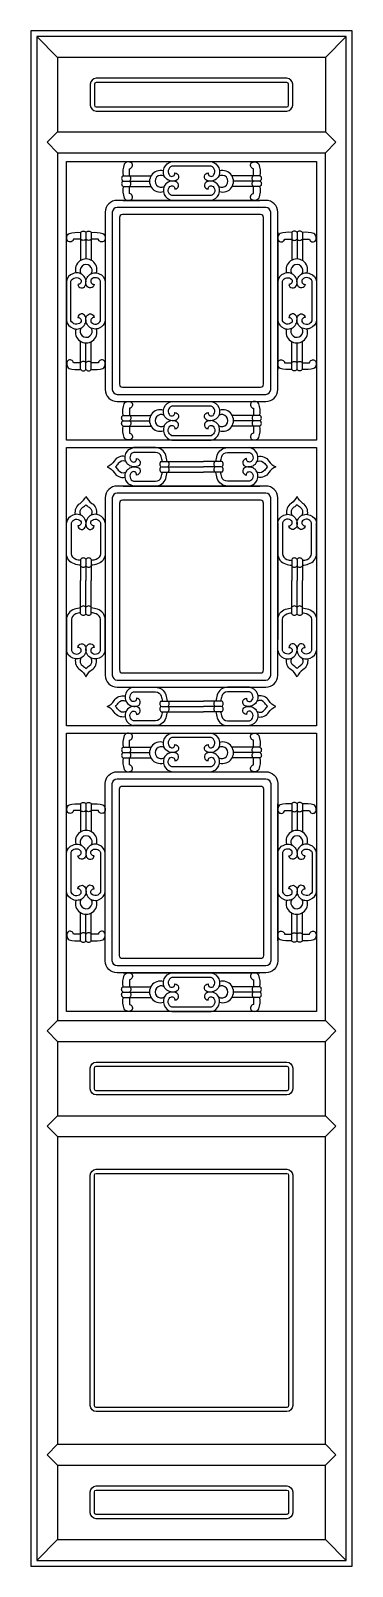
# Model space of a CAD drawing. Header units: metres. Extents: x 0 to 540, y 0 to 2580.
import ezdxf

# ---------------------------------------------------------------- set-up
doc = ezdxf.new("R2010")
doc.units = ezdxf.units.M
for name, color, linetype in [('3', 3, 'Continuous'), ('4', 4, 'Continuous'), ('7', 7, 'Continuous')]:
    doc.layers.add(name, color=color, linetype=linetype)

msp = doc.modelspace()

# ---------------------------------------------------------------- linework, layer by layer
at = {"layer": '3'}
for p, q in [((10, 2570), (45, 2535)), ((495, 2535), (530, 2570)), ((45, 2410), (27.5, 2392.5)), ((495, 2410), (512.5, 2392.5)), ((27.5, 2392.5), (45, 2375)), ((495, 2375), (512.5, 2392.5)), ((155.01, 2336.25), (201.5, 2336.25)), ((155.01, 2327.25), (199.49, 2327.25)), ((384.99, 2336.25), (338.5, 2336.25)), ((384.99, 2327.25), (340.51, 2327.25)), ((155.01, 2318.25), (201.21, 2318.25)), ((384.99, 2318.25), (338.79, 2318.25)), ((155.01, 2295), (384.99, 2295)), ((83.75, 2240.99), (83.75, 2194.5)), ((92.75, 2240.99), (92.75, 2196.51)), ((101.75, 2240.99), (101.75, 2194.79)), ((125, 2240.99), (125, 2011.01)), ((415, 2240.99), (415, 2011.01)), ((438.25, 2240.99), (438.25, 2194.79)), ((447.25, 2240.99), (447.25, 2196.51)), ((456.25, 2240.99), (456.25, 2194.5)), ((83.75, 2011.01), (83.75, 2057.5)), ((92.75, 2011.01), (92.75, 2055.49)), ((101.75, 2011.01), (101.75, 2057.21)), ((438.25, 2011.01), (438.25, 2057.21)), ((447.25, 2011.01), (447.25, 2055.49)), ((456.25, 2011.01), (456.25, 2057.5)), ((155.01, 1957), (384.99, 1957)), ((155.01, 1933.75), (201.21, 1933.75)), ((155.01, 1924.75), (199.49, 1924.75)), ((155.01, 1915.75), (201.5, 1915.75)), ((384.99, 1915.75), (338.5, 1915.75)), ((384.99, 1933.75), (338.79, 1933.75)), ((384.99, 1924.75), (340.51, 1924.75)), ((480, 1892), (60, 1892)), ((60, 1880), (480, 1880)), ((219.21, 1856.25), (290, 1856.25)), ((219.21, 1838.25), (290, 1838.25)), ((220.08, 1847.25), (290, 1847.25)), ((320.79, 1856.25), (290, 1856.25)), ((319.92, 1847.25), (290, 1847.25)), ((320.79, 1838.25), (290, 1838.25)), ((155.01, 1815), (384.99, 1815)), ((191.12, 1815), (348.88, 1815)), ((125, 1734.88), (125, 1557.12)), ((415, 1734.88), (415, 1557.12)), ((83.75, 1691.79), (83.75, 1656)), ((92.75, 1690.92), (92.75, 1656)), ((101.75, 1691.79), (101.75, 1656)), ((438.25, 1691.79), (438.25, 1656)), ((447.25, 1690.92), (447.25, 1656)), ((456.25, 1691.79), (456.25, 1656)), ((83.75, 1600.21), (83.75, 1656)), ((92.75, 1601.08), (92.75, 1656)), ((101.75, 1600.21), (101.75, 1656)), ((438.25, 1600.21), (438.25, 1656)), ((447.25, 1601.08), (447.25, 1656)), ((456.25, 1600.21), (456.25, 1656)), ((155.01, 1477), (384.99, 1477)), ((191.12, 1477), (348.88, 1477)), ((219.21, 1453.75), (290, 1453.75)), ((320.79, 1453.75), (290, 1453.75)), ((219.21, 1435.75), (290, 1435.75)), ((220.08, 1444.75), (290, 1444.75)), ((319.92, 1444.75), (290, 1444.75)), ((320.79, 1435.75), (290, 1435.75)), ((480, 1412), (60, 1412)), ((60, 1400), (480, 1400)), ((155.01, 1376.25), (201.5, 1376.25)), ((384.99, 1376.25), (338.5, 1376.25)), ((155.01, 1367.25), (199.49, 1367.25)), ((155.01, 1358.25), (201.21, 1358.25)), ((384.99, 1358.25), (338.79, 1358.25)), ((384.99, 1367.25), (340.51, 1367.25)), ((155.01, 1335), (384.99, 1335)), ((83.75, 1280.99), (83.75, 1234.5)), ((92.75, 1280.99), (92.75, 1236.51)), ((101.75, 1280.99), (101.75, 1234.79)), ((125, 1051.01), (125, 1280.99)), ((415, 1051.01), (415, 1280.99)), ((438.25, 1280.99), (438.25, 1234.79)), ((447.25, 1280.99), (447.25, 1236.51)), ((456.25, 1280.99), (456.25, 1234.5)), ((83.75, 1051.01), (83.75, 1097.5)), ((92.75, 1051.01), (92.75, 1095.49)), ((101.75, 1051.01), (101.75, 1097.21)), ((438.25, 1051.01), (438.25, 1097.21)), ((447.25, 1051.01), (447.25, 1095.49)), ((456.25, 1051.01), (456.25, 1097.5)), ((155.01, 997), (384.99, 997)), ((155.01, 973.75), (201.21, 973.75)), ((155.01, 964.75), (199.49, 964.75)), ((155.01, 955.75), (201.5, 955.75)), ((384.99, 955.75), (338.5, 955.75)), ((384.99, 973.75), (338.79, 973.75)), ((384.99, 964.75), (340.51, 964.75)), ((27.5, 899.5), (45, 917)), ((495, 917), (512.5, 899.5)), ((45, 882), (27.5, 899.5)), ((495, 882), (512.5, 899.5)), ((27.5, 739.5), (45, 757)), ((495, 757), (512.5, 739.5)), ((45, 722), (27.5, 739.5)), ((495, 722), (512.5, 739.5)), ((27.5, 187.5), (45, 205)), ((45, 170), (27.5, 187.5)), ((495, 205), (512.5, 187.5)), ((495, 170), (512.5, 187.5)), ((10, 10), (45, 45)), ((495, 45), (530, 10))]:
    msp.add_line(p, q, dxfattribs=at)
msp.add_lwpolyline([(10, 10), (530, 10), (530, 2570), (10, 2570)], close=True, dxfattribs=at)
for points in [[(110, 2445), (430, 2445, 0.41), (440, 2455), (440, 2490, 0.41), (430, 2500), (110, 2500, 0.41), (100, 2490), (100, 2455, 0.41)], [(110, 2452), (430, 2452, 0.41), (433, 2455), (433, 2490, 0.41), (430, 2493), (110, 2493, 0.41), (107, 2490), (107, 2455, 0.41)], [(155.01, 2318.25, 0.1), (156.7, 2298.89, 0.43), (169.56, 2296.65, 0.58), (165.98, 2306.45), (165.98, 2318.25, 0.5), (165.98, 2327.25, 0.5), (165.98, 2336.25), (165.98, 2348.05, 0.58), (169.56, 2357.85, 0.43), (156.7, 2355.61, 0.1), (155.01, 2336.25, 0.54), (155.01, 2327.25, 0.54)], [(303.17, 2360, -0.25), (315.75, 2349.46, -0.69), (295.67, 2328.35, -0.77), (297.86, 2340.99, 0.65), (306.14, 2336.25, 0.53), (303.17, 2352.5), (270, 2352.5), (236.83, 2352.5, 0.53), (233.86, 2336.25, 0.65), (242.14, 2340.99, -0.77), (244.33, 2328.35, -0.69), (224.25, 2349.46, -0.25), (236.83, 2360)], [(384.99, 2318.25, -0.1), (383.3, 2298.89, -0.43), (370.44, 2296.65, -0.58), (374.02, 2306.45), (374.02, 2318.25, -0.5), (374.02, 2327.25, -0.5), (374.02, 2336.25), (374.02, 2348.05, -0.58), (370.44, 2357.85, -0.43), (383.3, 2355.61, -0.1), (384.99, 2336.25, -0.54), (384.99, 2327.25, -0.54)], [(303.17, 2295, 0.26), (315.75, 2305.04, 0.69), (295.67, 2326.15, 0.77), (297.86, 2313.51, -0.65), (306.14, 2318.25, -0.56), (303.17, 2303), (270, 2303), (236.83, 2303, -0.56), (233.86, 2318.25, -0.65), (242.14, 2313.51, 0.77), (244.33, 2326.15, 0.69), (224.25, 2305.04, 0.26), (236.83, 2295)], [(145, 1957), (395, 1957, 0.41), (415, 1977), (415, 2275, 0.41), (395, 2295), (145, 2295, 0.41), (125, 2275), (125, 1977, 0.41)], [(145, 1969), (395, 1969, 0.41), (403, 1977), (403, 2275, 0.41), (395, 2283), (145, 2283, 0.41), (137, 2275), (137, 1977, 0.41)], [(386, 1981, 0.41), (391, 1986), (391, 2266, 0.41), (386, 2271), (154, 2271, 0.41), (149, 2266), (149, 1986, 0.41), (154, 1981)], [(101.75, 2240.99, -0.1), (121.11, 2239.3, -0.43), (123.35, 2226.44, -0.58), (113.55, 2230.02), (101.75, 2230.02, -0.5), (92.75, 2230.02, -0.5), (83.75, 2230.02), (71.95, 2230.02, -0.58), (62.15, 2226.44, -0.43), (64.39, 2239.3, -0.1), (83.75, 2240.99, -0.54), (92.75, 2240.99, -0.54)], [(438.25, 2240.99, 0.1), (418.89, 2239.3, 0.43), (416.65, 2226.44, 0.58), (426.45, 2230.02), (438.25, 2230.02, 0.5), (447.25, 2230.02, 0.5), (456.25, 2230.02), (468.05, 2230.02, 0.58), (477.85, 2226.44, 0.43), (475.61, 2239.3, 0.1), (456.25, 2240.99, 0.54), (447.25, 2240.99, 0.54)], [(60, 2092.83, 0.25), (70.54, 2080.25, 0.69), (91.65, 2100.33, 0.77), (79.01, 2098.14, -0.65), (83.75, 2089.86, -0.53), (67.5, 2092.83), (67.5, 2126), (67.5, 2159.17, -0.53), (83.75, 2162.14, -0.65), (79.01, 2153.86, 0.77), (91.65, 2151.67, 0.69), (70.54, 2171.75, 0.25), (60, 2159.17)], [(125, 2092.83, -0.26), (114.96, 2080.25, -0.69), (93.85, 2100.33, -0.77), (106.49, 2098.14, 0.65), (101.75, 2089.86, 0.56), (117, 2092.83), (117, 2126), (117, 2159.17, 0.56), (101.75, 2162.14, 0.65), (106.49, 2153.86, -0.77), (93.85, 2151.67, -0.69), (114.96, 2171.75, -0.26), (125, 2159.17)], [(415, 2092.83, 0.26), (425.04, 2080.25, 0.69), (446.15, 2100.33, 0.77), (433.51, 2098.14, -0.65), (438.25, 2089.86, -0.56), (423, 2092.83), (423, 2126), (423, 2159.17, -0.56), (438.25, 2162.14, -0.65), (433.51, 2153.86, 0.77), (446.15, 2151.67, 0.69), (425.04, 2171.75, 0.26), (415, 2159.17)], [(480, 2092.83, -0.25), (469.46, 2080.25, -0.69), (448.35, 2100.33, -0.77), (460.99, 2098.14, 0.65), (456.25, 2089.86, 0.53), (472.5, 2092.83), (472.5, 2126), (472.5, 2159.17, 0.53), (456.25, 2162.14, 0.65), (460.99, 2153.86, -0.77), (448.35, 2151.67, -0.69), (469.46, 2171.75, -0.25), (480, 2159.17)], [(101.75, 2011.01, 0.1), (121.11, 2012.7, 0.43), (123.35, 2025.56, 0.58), (113.55, 2021.98), (101.75, 2021.98, 0.5), (92.75, 2021.98, 0.5), (83.75, 2021.98), (71.95, 2021.98, 0.58), (62.15, 2025.56, 0.43), (64.39, 2012.7, 0.1), (83.75, 2011.01, 0.54), (92.75, 2011.01, 0.54)], [(438.25, 2011.01, -0.1), (418.89, 2012.7, -0.43), (416.65, 2025.56, -0.58), (426.45, 2021.98), (438.25, 2021.98, -0.5), (447.25, 2021.98, -0.5), (456.25, 2021.98), (468.05, 2021.98, -0.58), (477.85, 2025.56, -0.43), (475.61, 2012.7, -0.1), (456.25, 2011.01, -0.54), (447.25, 2011.01, -0.54)], [(155.01, 1933.75, -0.1), (156.7, 1953.11, -0.43), (169.56, 1955.35, -0.58), (165.98, 1945.55), (165.98, 1933.75, -0.5), (165.98, 1924.75, -0.5), (165.98, 1915.75), (165.98, 1903.95, -0.58), (169.56, 1894.15, -0.43), (156.7, 1896.39, -0.1), (155.01, 1915.75, -0.54), (155.01, 1924.75, -0.54)], [(303.17, 1957, -0.26), (315.75, 1946.96, -0.69), (295.67, 1925.85, -0.77), (297.86, 1938.49, 0.65), (306.14, 1933.75, 0.56), (303.17, 1949), (270, 1949), (236.83, 1949, 0.56), (233.86, 1933.75, 0.65), (242.14, 1938.49, -0.77), (244.33, 1925.85, -0.69), (224.25, 1946.96, -0.26), (236.83, 1957)], [(384.99, 1933.75, 0.1), (383.3, 1953.11, 0.43), (370.44, 1955.35, 0.58), (374.02, 1945.55), (374.02, 1933.75, 0.5), (374.02, 1924.75, 0.5), (374.02, 1915.75), (374.02, 1903.95, 0.58), (370.44, 1894.15, 0.43), (383.3, 1896.39, 0.1), (384.99, 1915.75, 0.54), (384.99, 1924.75, 0.54)], [(303.17, 1892, 0.25), (315.75, 1902.54, 0.69), (295.67, 1923.65, 0.77), (297.86, 1911.01, -0.65), (306.14, 1915.75, -0.53), (303.17, 1899.5), (270, 1899.5), (236.83, 1899.5, -0.53), (233.86, 1915.75, -0.65), (242.14, 1911.01, 0.77), (244.33, 1923.65, 0.69), (224.25, 1902.54, 0.25), (236.83, 1892)], [(145, 1477), (395, 1477, 0.41), (415, 1497), (415, 1795, 0.41), (395, 1815), (145, 1815, 0.41), (125, 1795), (125, 1497, 0.41)], [(145, 1489), (395, 1489, 0.41), (403, 1497), (403, 1795, 0.41), (395, 1803), (145, 1803, 0.41), (137, 1795), (137, 1497, 0.41)], [(386, 1501, 0.41), (391, 1506), (391, 1786, 0.41), (386, 1791), (154, 1791, 0.41), (149, 1786), (149, 1506, 0.41), (154, 1501)], [(155.01, 1358.25, 0.1), (156.7, 1338.89, 0.43), (169.56, 1336.65, 0.58), (165.98, 1346.45), (165.98, 1358.25, 0.5), (165.98, 1367.25, 0.5), (165.98, 1376.25), (165.98, 1388.05, 0.58), (169.56, 1397.85, 0.43), (156.7, 1395.61, 0.1), (155.01, 1376.25, 0.54), (155.01, 1367.25, 0.54)], [(303.17, 1400, -0.25), (315.75, 1389.46, -0.69), (295.67, 1368.35, -0.77), (297.86, 1380.99, 0.65), (306.14, 1376.25, 0.53), (303.17, 1392.5), (270, 1392.5), (236.83, 1392.5, 0.53), (233.86, 1376.25, 0.65), (242.14, 1380.99, -0.77), (244.33, 1368.35, -0.69), (224.25, 1389.46, -0.25), (236.83, 1400)], [(384.99, 1358.25, -0.1), (383.3, 1338.89, -0.43), (370.44, 1336.65, -0.58), (374.02, 1346.45), (374.02, 1358.25, -0.5), (374.02, 1367.25, -0.5), (374.02, 1376.25), (374.02, 1388.05, -0.58), (370.44, 1397.85, -0.43), (383.3, 1395.61, -0.1), (384.99, 1376.25, -0.54), (384.99, 1367.25, -0.54)], [(303.17, 1335, 0.26), (315.75, 1345.04, 0.69), (295.67, 1366.15, 0.77), (297.86, 1353.51, -0.65), (306.14, 1358.25, -0.56), (303.17, 1343), (270, 1343), (236.83, 1343, -0.56), (233.86, 1358.25, -0.65), (242.14, 1353.51, 0.77), (244.33, 1366.15, 0.69), (224.25, 1345.04, 0.26), (236.83, 1335)], [(145, 1335), (395, 1335, -0.41), (415, 1315), (415, 1017, -0.41), (395, 997), (145, 997, -0.41), (125, 1017), (125, 1315, -0.41)], [(145, 1323), (395, 1323, -0.41), (403, 1315), (403, 1017, -0.41), (395, 1009), (145, 1009, -0.41), (137, 1017), (137, 1315, -0.41)], [(386, 1311, -0.41), (391, 1306), (391, 1026, -0.41), (386, 1021), (154, 1021, -0.41), (149, 1026), (149, 1306, -0.41), (154, 1311)], [(101.75, 1280.99, -0.1), (121.11, 1279.3, -0.43), (123.35, 1266.44, -0.58), (113.55, 1270.02), (101.75, 1270.02, -0.5), (92.75, 1270.02, -0.5), (83.75, 1270.02), (71.95, 1270.02, -0.58), (62.15, 1266.44, -0.43), (64.39, 1279.3, -0.1), (83.75, 1280.99, -0.54), (92.75, 1280.99, -0.54)], [(438.25, 1280.99, 0.1), (418.89, 1279.3, 0.43), (416.65, 1266.44, 0.58), (426.45, 1270.02), (438.25, 1270.02, 0.5), (447.25, 1270.02, 0.5), (456.25, 1270.02), (468.05, 1270.02, 0.58), (477.85, 1266.44, 0.43), (475.61, 1279.3, 0.1), (456.25, 1280.99, 0.54), (447.25, 1280.99, 0.54)], [(60, 1199.17, -0.25), (70.54, 1211.75, -0.69), (91.65, 1191.67, -0.77), (79.01, 1193.86, 0.65), (83.75, 1202.14, 0.53), (67.5, 1199.17), (67.5, 1166), (67.5, 1132.83, 0.53), (83.75, 1129.86, 0.65), (79.01, 1138.14, -0.77), (91.65, 1140.33, -0.69), (70.54, 1120.25, -0.25), (60, 1132.83)], [(125, 1199.17, 0.26), (114.96, 1211.75, 0.69), (93.85, 1191.67, 0.77), (106.49, 1193.86, -0.65), (101.75, 1202.14, -0.56), (117, 1199.17), (117, 1166), (117, 1132.83, -0.56), (101.75, 1129.86, -0.65), (106.49, 1138.14, 0.77), (93.85, 1140.33, 0.69), (114.96, 1120.25, 0.26), (125, 1132.83)], [(415, 1199.17, -0.26), (425.04, 1211.75, -0.69), (446.15, 1191.67, -0.77), (433.51, 1193.86, 0.65), (438.25, 1202.14, 0.56), (423, 1199.17), (423, 1166), (423, 1132.83, 0.56), (438.25, 1129.86, 0.65), (433.51, 1138.14, -0.77), (446.15, 1140.33, -0.69), (425.04, 1120.25, -0.26), (415, 1132.83)], [(480, 1199.17, 0.25), (469.46, 1211.75, 0.69), (448.35, 1191.67, 0.77), (460.99, 1193.86, -0.65), (456.25, 1202.14, -0.53), (472.5, 1199.17), (472.5, 1166), (472.5, 1132.83, -0.53), (456.25, 1129.86, -0.65), (460.99, 1138.14, 0.77), (448.35, 1140.33, 0.69), (469.46, 1120.25, 0.25), (480, 1132.83)], [(101.75, 1051.01, 0.1), (121.11, 1052.7, 0.43), (123.35, 1065.56, 0.58), (113.55, 1061.98), (101.75, 1061.98, 0.5), (92.75, 1061.98, 0.5), (83.75, 1061.98), (71.95, 1061.98, 0.58), (62.15, 1065.56, 0.43), (64.39, 1052.7, 0.1), (83.75, 1051.01, 0.54), (92.75, 1051.01, 0.54)], [(438.25, 1051.01, -0.1), (418.89, 1052.7, -0.43), (416.65, 1065.56, -0.58), (426.45, 1061.98), (438.25, 1061.98, -0.5), (447.25, 1061.98, -0.5), (456.25, 1061.98), (468.05, 1061.98, -0.58), (477.85, 1065.56, -0.43), (475.61, 1052.7, -0.1), (456.25, 1051.01, -0.54), (447.25, 1051.01, -0.54)], [(155.01, 973.75, -0.1), (156.7, 993.11, -0.43), (169.56, 995.35, -0.58), (165.98, 985.55), (165.98, 973.75, -0.5), (165.98, 964.75, -0.5), (165.98, 955.75), (165.98, 943.95, -0.58), (169.56, 934.15, -0.43), (156.7, 936.39, -0.1), (155.01, 955.75, -0.54), (155.01, 964.75, -0.54)], [(303.17, 997, -0.26), (315.75, 986.96, -0.69), (295.67, 965.85, -0.77), (297.86, 978.49, 0.65), (306.14, 973.75, 0.56), (303.17, 989), (270, 989), (236.83, 989, 0.56), (233.86, 973.75, 0.65), (242.14, 978.49, -0.77), (244.33, 965.85, -0.69), (224.25, 986.96, -0.26), (236.83, 997)], [(384.99, 973.75, 0.1), (383.3, 993.11, 0.43), (370.44, 995.35, 0.58), (374.02, 985.55), (374.02, 973.75, 0.5), (374.02, 964.75, 0.5), (374.02, 955.75), (374.02, 943.95, 0.58), (370.44, 934.15, 0.43), (383.3, 936.39, 0.1), (384.99, 955.75, 0.54), (384.99, 964.75, 0.54)], [(303.17, 932, 0.25), (315.75, 942.54, 0.69), (295.67, 963.65, 0.77), (297.86, 951.01, -0.65), (306.14, 955.75, -0.53), (303.17, 939.5), (270, 939.5), (236.83, 939.5, -0.53), (233.86, 955.75, -0.65), (242.14, 951.01, 0.77), (244.33, 963.65, 0.69), (224.25, 942.54, 0.25), (236.83, 932)], [(110, 847), (430, 847, -0.41), (440, 837), (440, 802, -0.41), (430, 792), (110, 792, -0.41), (100, 802), (100, 837, -0.41)], [(110, 840), (430, 840, -0.41), (433, 837), (433, 802, -0.41), (430, 799), (110, 799, -0.41), (107, 802), (107, 837, -0.41)], [(110, 667), (430, 667, -0.41), (440, 657), (440, 270, -0.41), (430, 260), (110, 260, -0.41), (100, 270), (100, 657, -0.41)], [(110, 660), (430, 660, -0.41), (433, 657), (433, 270, -0.41), (430, 267), (110, 267, -0.41), (107, 270), (107, 657, -0.41)], [(110, 135), (430, 135, -0.41), (440, 125), (440, 90, -0.41), (430, 80), (110, 80, -0.41), (100, 90), (100, 125, -0.41)], [(110, 128), (430, 128, -0.41), (433, 125), (433, 90, -0.41), (430, 87), (110, 87, -0.41), (107, 90), (107, 125, -0.41)]]:
    msp.add_lwpolyline(points, format="xyb", close=True, dxfattribs=at)
for points in [[(158.58, 1864.87, 0.3), (140.09, 1857.03, -0.15), (128.42, 1847.25, -0.15), (140.09, 1837.48, 0.3), (158.58, 1829.63)], [(221.07, 1856.25, 0.04), (219.24, 1864.38, 0.33), (209.66, 1871.5), (172.57, 1871.5, 0.56), (169.6, 1856.25, 0.65), (177.88, 1860.99, -0.77), (180.07, 1848.35, -0.69), (159.99, 1869.46, -0.26), (172.57, 1879.5)], [(229.15, 1856.25, 0.04), (226.9, 1866.69, 0.33), (209.66, 1879.5), (172.57, 1879.5)], [(310.85, 1856.25, -0.04), (313.1, 1866.69, -0.33), (330.34, 1879.5), (367.43, 1879.5)], [(318.93, 1856.25, -0.04), (320.76, 1864.38, -0.33), (330.34, 1871.5), (367.43, 1871.5, -0.56), (370.4, 1856.25, -0.65), (362.12, 1860.99, 0.77), (359.93, 1848.35, 0.69), (380.01, 1869.46, 0.26), (367.43, 1879.5)], [(381.42, 1864.87, -0.3), (399.91, 1857.03, 0.15), (411.58, 1847.25, 0.15), (399.91, 1837.48, -0.3), (381.42, 1829.63)], [(159.91, 1856.01, 0.39), (146.79, 1852.65, -0.05), (142.42, 1847.25, -0.05), (146.79, 1841.85, 0.39), (159.91, 1838.49)], [(172.57, 1815, -0.26), (159.99, 1825.04, -0.69), (180.07, 1846.15, -0.77), (177.88, 1833.51, 0.65), (169.6, 1838.25, 0.56), (172.57, 1823), (209.66, 1823, 0.33), (219.24, 1830.12, 0.04), (221.07, 1838.25)], [(172.57, 1815), (209.66, 1815, 0.33), (226.9, 1827.82, 0.04), (229.15, 1838.25)], [(367.43, 1815), (330.34, 1815, -0.33), (313.1, 1827.82, -0.04), (310.85, 1838.25)], [(367.43, 1815, 0.26), (380.01, 1825.04, 0.69), (359.93, 1846.15, 0.77), (362.12, 1833.51, -0.65), (370.4, 1838.25, -0.56), (367.43, 1823), (330.34, 1823, -0.33), (320.76, 1830.12, -0.04), (318.93, 1838.25)], [(380.09, 1856.01, -0.39), (393.21, 1852.65, 0.05), (397.58, 1847.25, 0.05), (393.21, 1841.85, -0.39), (380.09, 1838.49)], [(75.13, 1767.42, -0.3), (82.97, 1785.91, 0.15), (92.75, 1797.58, 0.15), (102.52, 1785.91, -0.3), (110.37, 1767.42)], [(83.99, 1766.09, -0.39), (87.35, 1779.21, 0.05), (92.75, 1783.58, 0.05), (98.15, 1779.21, -0.39), (101.51, 1766.09)], [(464.87, 1767.42, 0.3), (457.03, 1785.91, -0.15), (447.25, 1797.58, -0.15), (437.48, 1785.91, 0.3), (429.63, 1767.42)], [(456.01, 1766.09, 0.39), (452.65, 1779.21, -0.05), (447.25, 1783.58, -0.05), (441.85, 1779.21, 0.39), (438.49, 1766.09)], [(83.75, 1689.93, -0.04), (75.62, 1691.76, -0.33), (68.5, 1701.34), (68.5, 1753.43, -0.56), (83.75, 1756.4, -0.65), (79.01, 1748.12, 0.77), (91.65, 1745.93, 0.69), (70.54, 1766.01, 0.25), (60, 1753.43)], [(125, 1753.43, 0.26), (114.96, 1766.01, 0.69), (93.85, 1745.93, 0.77), (106.49, 1748.12, -0.65), (101.75, 1756.4, -0.56), (117, 1753.43), (117, 1701.34, -0.33), (109.88, 1691.76, -0.04), (101.75, 1689.93)], [(415, 1753.43, -0.26), (425.04, 1766.01, -0.69), (446.15, 1745.93, -0.77), (433.51, 1748.12, 0.65), (438.25, 1756.4, 0.56), (423, 1753.43), (423, 1701.34, 0.33), (430.12, 1691.76, 0.04), (438.25, 1689.93)], [(456.25, 1689.93, 0.04), (464.38, 1691.76, 0.33), (471.5, 1701.34), (471.5, 1753.43, 0.56), (456.25, 1756.4, 0.65), (460.99, 1748.12, -0.77), (448.35, 1745.93, -0.69), (469.46, 1766.01, -0.25), (480, 1753.43)], [(83.75, 1681.85, -0.04), (73.31, 1684.1, -0.33), (60, 1701.34), (60, 1753.43)], [(125, 1753.43), (125, 1701.34, -0.33), (112.18, 1684.1, -0.04), (101.75, 1681.85)], [(415, 1753.43), (415, 1701.34, 0.33), (427.82, 1684.1, 0.04), (438.25, 1681.85)], [(456.25, 1681.85, 0.04), (466.69, 1684.1, 0.33), (480, 1701.34), (480, 1753.43)], [(83.75, 1610.15, 0.04), (73.31, 1607.9, 0.33), (60, 1590.66), (60, 1538.57)], [(83.75, 1602.07, 0.04), (75.62, 1600.24, 0.33), (68.5, 1590.66), (68.5, 1538.57, 0.56), (83.75, 1535.6, 0.65), (79.01, 1543.88, -0.77), (91.65, 1546.07, -0.69), (70.54, 1525.99, -0.25), (60, 1538.57)], [(125, 1538.57, -0.26), (114.96, 1525.99, -0.69), (93.85, 1546.07, -0.77), (106.49, 1543.88, 0.65), (101.75, 1535.6, 0.56), (117, 1538.57), (117, 1590.66, 0.33), (109.88, 1600.24, 0.04), (101.75, 1602.07)], [(125, 1538.57), (125, 1590.66, 0.33), (112.18, 1607.9, 0.04), (101.75, 1610.15)], [(415, 1538.57), (415, 1590.66, -0.33), (427.82, 1607.9, -0.04), (438.25, 1610.15)], [(415, 1538.57, 0.26), (425.04, 1525.99, 0.69), (446.15, 1546.07, 0.77), (433.51, 1543.88, -0.65), (438.25, 1535.6, -0.56), (423, 1538.57), (423, 1590.66, -0.33), (430.12, 1600.24, -0.04), (438.25, 1602.07)], [(456.25, 1602.07, -0.04), (464.38, 1600.24, -0.33), (471.5, 1590.66), (471.5, 1538.57, -0.56), (456.25, 1535.6, -0.65), (460.99, 1543.88, 0.77), (448.35, 1546.07, 0.69), (469.46, 1525.99, 0.25), (480, 1538.57)], [(456.25, 1610.15, -0.04), (466.69, 1607.9, -0.33), (480, 1590.66), (480, 1538.57)], [(75.13, 1524.58, 0.3), (82.97, 1506.09, -0.15), (92.75, 1494.42, -0.15), (102.52, 1506.09, 0.3), (110.37, 1524.58)], [(83.99, 1525.91, 0.39), (87.35, 1512.79, -0.05), (92.75, 1508.42, -0.05), (98.15, 1512.79, 0.39), (101.51, 1525.91)], [(464.87, 1524.58, -0.3), (457.03, 1506.09, 0.15), (447.25, 1494.42, 0.15), (437.48, 1506.09, -0.3), (429.63, 1524.58)], [(456.01, 1525.91, -0.39), (452.65, 1512.79, 0.05), (447.25, 1508.42, 0.05), (441.85, 1512.79, -0.39), (438.49, 1525.91)], [(172.57, 1477, 0.26), (159.99, 1466.96, 0.69), (180.07, 1445.85, 0.77), (177.88, 1458.49, -0.65), (169.6, 1453.75, -0.56), (172.57, 1469), (209.66, 1469, -0.33), (219.24, 1461.88, -0.04), (221.07, 1453.75)], [(172.57, 1477), (209.66, 1477, -0.33), (226.9, 1464.18, -0.04), (229.15, 1453.75)], [(367.43, 1477), (330.34, 1477, 0.33), (313.1, 1464.18, 0.04), (310.85, 1453.75)], [(367.43, 1477, -0.26), (380.01, 1466.96, -0.69), (359.93, 1445.85, -0.77), (362.12, 1458.49, 0.65), (370.4, 1453.75, 0.56), (367.43, 1469), (330.34, 1469, 0.33), (320.76, 1461.88, 0.04), (318.93, 1453.75)], [(158.58, 1427.13, -0.3), (140.09, 1434.97, 0.15), (128.42, 1444.75, 0.15), (140.09, 1454.52, -0.3), (158.58, 1462.37)], [(159.91, 1435.99, -0.39), (146.79, 1439.35, 0.05), (142.42, 1444.75, 0.05), (146.79, 1450.15, -0.39), (159.91, 1453.51)], [(221.07, 1435.75, -0.04), (219.24, 1427.62, -0.33), (209.66, 1420.5), (172.57, 1420.5, -0.56), (169.6, 1435.75, -0.65), (177.88, 1431.01, 0.77), (180.07, 1443.65, 0.69), (159.99, 1422.54, 0.26), (172.57, 1412.5)], [(318.93, 1435.75, 0.04), (320.76, 1427.62, 0.33), (330.34, 1420.5), (367.43, 1420.5, 0.56), (370.4, 1435.75, 0.65), (362.12, 1431.01, -0.77), (359.93, 1443.65, -0.69), (380.01, 1422.54, -0.26), (367.43, 1412.5)], [(380.09, 1435.99, 0.39), (393.21, 1439.35, -0.05), (397.58, 1444.75, -0.05), (393.21, 1450.15, 0.39), (380.09, 1453.51)], [(381.42, 1427.13, 0.3), (399.91, 1434.97, -0.15), (411.58, 1444.75, -0.15), (399.91, 1454.52, 0.3), (381.42, 1462.37)], [(229.15, 1435.75, -0.04), (226.9, 1425.31, -0.33), (209.66, 1412.5), (172.57, 1412.5)], [(310.85, 1435.75, 0.04), (313.1, 1425.31, 0.33), (330.34, 1412.5), (367.43, 1412.5)]]:
    msp.add_lwpolyline(points, format="xyb", dxfattribs=at)
for centre, radius, start, end in [((217.59, 2326.95), 18.1, 73.39, 286.85), ((218.96, 2326.95), 10.1, 57.02, 300.23), ((321.04, 2326.95), 10.1, 239.77, 122.98), ((322.41, 2326.95), 18.1, 253.15, 106.61), ((93.05, 2178.41), 18.1, 343.15, 196.61), ((446.95, 2178.41), 18.1, 343.39, 196.85), ((93.05, 2177.04), 10.1, 329.77, 212.98), ((446.95, 2177.04), 10.1, 327.02, 210.23), ((93.05, 2073.59), 18.1, 163.39, 16.85), ((93.05, 2074.96), 10.1, 147.02, 30.23), ((446.95, 2073.59), 18.1, 163.15, 16.61), ((446.95, 2074.96), 10.1, 149.77, 32.98), ((217.59, 1925.05), 18.1, 73.15, 286.61), ((218.96, 1925.05), 10.1, 59.77, 302.98), ((321.04, 1925.05), 10.1, 237.02, 120.23), ((322.41, 1925.05), 18.1, 253.39, 106.85), ((222.2, 1851.75), 5.4, 123.59, 236.41), ((222.2, 1842.75), 5.4, 123.59, 236.41), ((226.84, 1851.75), 5.61, 306.65, 53.35), ((226.84, 1842.75), 5.61, 306.65, 53.35), ((313.16, 1851.75), 5.61, 126.65, 233.35), ((313.16, 1842.75), 5.61, 126.65, 233.35), ((317.8, 1851.75), 5.4, 303.59, 56.41), ((317.8, 1842.75), 5.4, 303.59, 56.41), ((88.25, 1688.8), 5.4, 33.59, 146.41), ((88.25, 1684.16), 5.61, 216.65, 323.35), ((97.25, 1688.8), 5.4, 33.59, 146.41), ((97.25, 1684.16), 5.61, 216.65, 323.35), ((442.75, 1688.8), 5.4, 33.59, 146.41), ((442.75, 1684.16), 5.61, 216.65, 323.35), ((451.75, 1688.8), 5.4, 33.59, 146.41), ((451.75, 1684.16), 5.61, 216.65, 323.35), ((88.25, 1607.84), 5.61, 36.65, 143.35), ((88.25, 1603.2), 5.4, 213.59, 326.41), ((97.25, 1607.84), 5.61, 36.65, 143.35), ((97.25, 1603.2), 5.4, 213.59, 326.41), ((442.75, 1607.84), 5.61, 36.65, 143.35), ((442.75, 1603.2), 5.4, 213.59, 326.41), ((451.75, 1607.84), 5.61, 36.65, 143.35), ((451.75, 1603.2), 5.4, 213.59, 326.41), ((222.2, 1449.25), 5.4, 123.59, 236.41), ((226.84, 1449.25), 5.61, 306.65, 53.35), ((313.16, 1449.25), 5.61, 126.65, 233.35), ((317.8, 1449.25), 5.4, 303.59, 56.41), ((222.2, 1440.25), 5.4, 123.59, 236.41), ((226.84, 1440.25), 5.61, 306.65, 53.35), ((313.16, 1440.25), 5.61, 126.65, 233.35), ((317.8, 1440.25), 5.4, 303.59, 56.41), ((217.59, 1366.95), 18.1, 73.39, 286.85), ((218.96, 1366.95), 10.1, 57.02, 300.23), ((321.04, 1366.95), 10.1, 239.77, 122.98), ((322.41, 1366.95), 18.1, 253.15, 106.61), ((93.05, 1218.41), 18.1, 343.15, 196.61), ((93.05, 1217.04), 10.1, 329.77, 212.98), ((446.95, 1218.41), 18.1, 343.39, 196.85), ((446.95, 1217.04), 10.1, 327.02, 210.23), ((93.05, 1113.59), 18.1, 163.39, 16.85), ((93.05, 1114.96), 10.1, 147.02, 30.23), ((446.95, 1113.59), 18.1, 163.15, 16.61), ((446.95, 1114.96), 10.1, 149.77, 32.98), ((217.59, 965.05), 18.1, 73.15, 286.61), ((322.41, 965.05), 18.1, 253.39, 106.85), ((218.96, 965.05), 10.1, 59.77, 302.98), ((321.04, 965.05), 10.1, 237.02, 120.23)]:
    msp.add_arc(centre, radius, start, end, dxfattribs=at)
at = {"layer": '4'}
msp.add_lwpolyline([(0, 0), (540, 0), (540, 2580), (0, 2580)], close=True, dxfattribs=at)
at = {"layer": '7'}
for p, q in [((495, 2535), (45, 2535)), ((45, 2535), (45, 2410)), ((495, 2535), (495, 2410)), ((45, 2410), (495, 2410)), ((45, 2375), (45, 917)), ((45, 2375), (495, 2375)), ((495, 917), (495, 2375)), ((60, 1892), (60, 2360)), ((60, 2360), (480, 2360)), ((480, 2360), (480, 1892)), ((60, 1412), (60, 1880)), ((480, 1880), (480, 1412)), ((60, 932), (60, 1400)), ((480, 1400), (480, 932)), ((480, 932), (60, 932)), ((45, 917), (495, 917)), ((45, 882), (495, 882)), ((45, 882), (45, 757)), ((495, 757), (495, 882)), ((45, 757), (495, 757)), ((45, 722), (45, 205)), ((45, 722), (495, 722)), ((495, 205), (495, 722)), ((45, 205), (495, 205)), ((45, 170), (495, 170)), ((45, 170), (45, 45)), ((495, 45), (495, 170)), ((45, 45), (495, 45))]:
    msp.add_line(p, q, dxfattribs=at)

doc.saveas('drawing.dxf')
